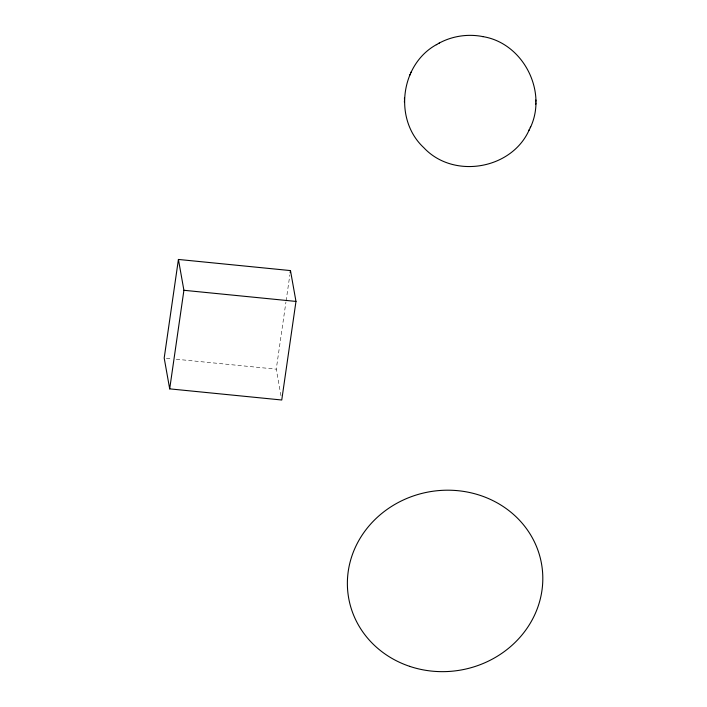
<?xml version="1.0" encoding="UTF-8"?>
<svg xmlns="http://www.w3.org/2000/svg" width="707" height="707" viewBox="0 0 707 707"><rect width="100%" height="100%" fill="white"/><g stroke="black" fill="none" stroke-linecap="round" stroke-linejoin="round"><path stroke-width="0.53" stroke-dasharray="3.54 2.65" d="M280.988 395.752L276.251 369.169L285.946 301.995M286.105 300.917L289.852 274.917M166.392 358.255L171.881 358.803M176.282 359.236L276.251 369.169"/><path stroke-width="1.06" d="M529.419 129.372C512.213 169.424 453.461 179.587 423.785 147.657C393.384 119.51 400.286 64.24 436.74 44.479M528.986 130.3C548.968 93.492 523.914 42.941 482.536 36.552M404.448 99.183L404.475 97.973M404.404 102.17L404.431 100.951M535.818 101.207L535.844 99.987M535.773 104.176L535.791 102.966M178.42 259.451L164.192 358.034L169.689 388.868L281.748 400.003L295.977 301.421L290.48 270.587L178.42 259.451L183.908 290.285L169.689 388.868M290.17 272.752L290.48 270.587M530.223 127.605L530.665 126.65M410.829 72.777L411.253 71.849M409.583 75.499L410.025 74.544M438.95 43.233C452.268 35.969 468.149 33.627 483.005 36.631M436.334 44.718L439.312 43.03M183.908 290.285L295.977 301.421M409.609 666.33A97.937 90.487 -10.1 0 0 541.686 564.743A97.937 90.487 -10.1 0 0 383.981 511.709A97.937 90.487 -10.1 0 0 409.609 666.33"/></g></svg>
